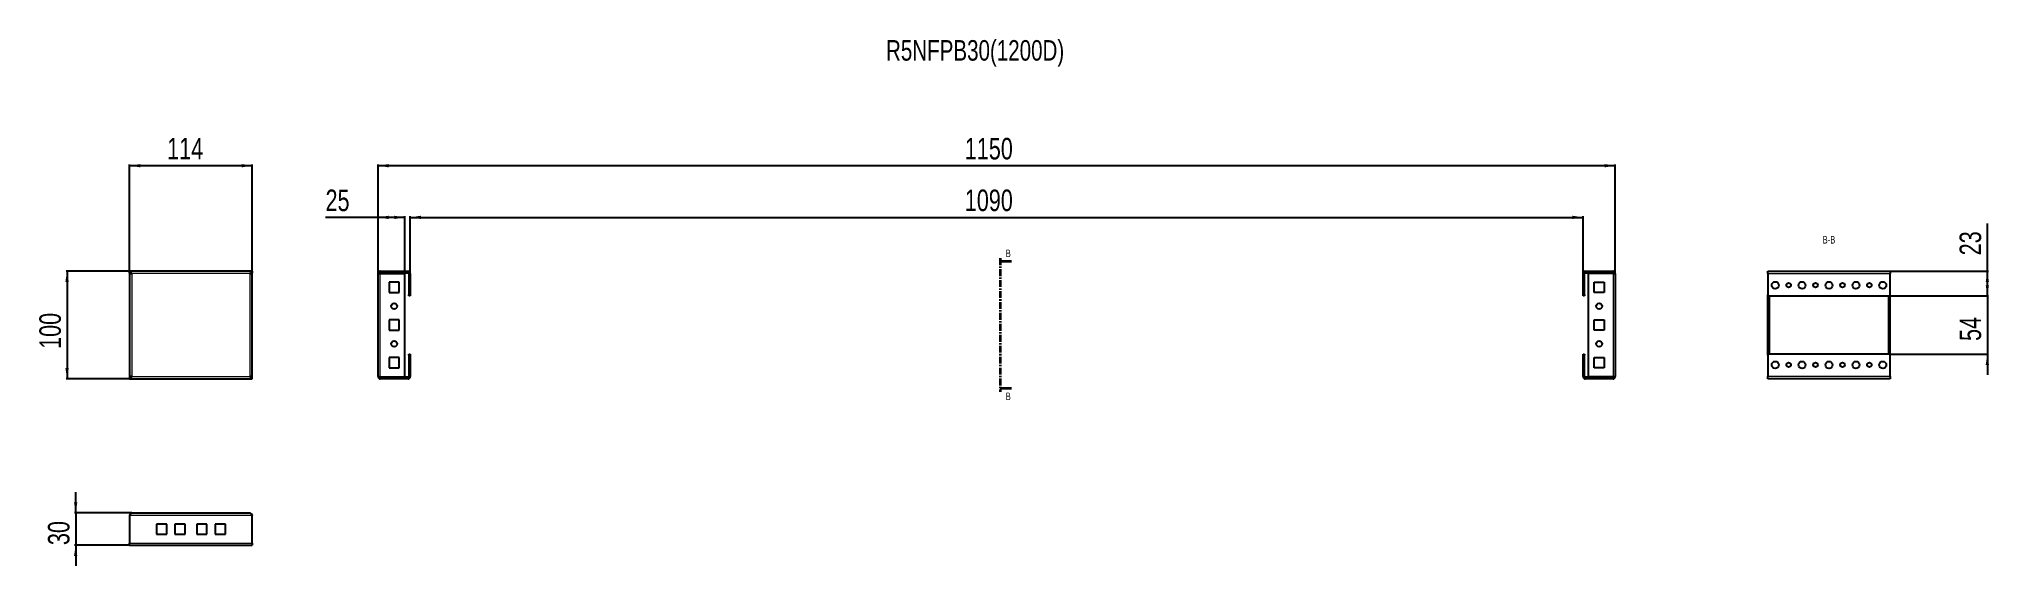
# Model space of a CAD drawing. Header units: millimetres. Extents: x 36 to 1848, y -1042 to 548.
# Drawn here: x 36 to 1848, y 59 to 548 of the extents above.
import ezdxf

# ---------------------------------------------------------------- set-up
doc = ezdxf.new("R2010")
doc.units = ezdxf.units.MM
doc.linetypes.add('CENTER', pattern=[10.16, 6.35, -1.27, 1.27, -1.27])
doc.layers.add('FORMAT', color=7, linetype='Continuous')
doc.styles.add('SLDTEXTSTYLE0', font='TXT', dxfattribs={"width": 0.75})
doc.dimstyles.new('SLDDIMSTYLE0', dxfattribs={"dimtxt": 20, "dimasz": 10, "dimexe": 0, "dimexo": 0.0625, "dimgap": 5, "dimtad": 2, "dimdec": 1, "dimrnd": 1e-09, "dimzin": 12, "dimdsep": 46, "dimtxsty": 'SLDTEXTSTYLE0', "dimsah": 1, "dimcen": 0.09, "dimadec": 0, "dimazin": 3, "dimtfac": 1, "dimtofl": 0, "dimtmove": 0, "dimatfit": 3, "dimfxl": 0, "dimfrac": 2, "dimtolj": 1, "dimtzin": 12, "dimarcsym": 0})
doc.dimstyles.new('SLDDIMSTYLE1', dxfattribs={"dimtxt": 20, "dimasz": 10, "dimexe": 0, "dimexo": 0.0625, "dimgap": 5, "dimtad": 2, "dimdec": 1, "dimrnd": 1e-09, "dimzin": 12, "dimdsep": 46, "dimtxsty": 'SLDTEXTSTYLE0', "dimsah": 1, "dimcen": 0.09, "dimadec": 0, "dimazin": 3, "dimtfac": 1, "dimtmove": 0, "dimatfit": 0, "dimfxl": 0, "dimfrac": 2, "dimtolj": 1, "dimtzin": 12, "dimarcsym": 0})

# ---------------------------------------------------------------- blocks, each defined once
blk = doc.blocks.new('_D')
at = {"layer": 'FORMAT'}
for p, q in [((120.2, 330.6), (120.2, 431.6)), ((120.2, 430.6), (234.2, 430.6)), ((234.2, 330.6), (234.2, 431.6))]:
    blk.add_line(p, q, dxfattribs=at)
for points in [[(120.2, 430.6), (130.2, 429), (130.2, 432.1)], [(234.2, 430.6), (224.2, 432.1), (224.2, 429)]]:
    blk.add_solid(points, dxfattribs=at)
at = {"layer": 'FORMAT', "insert": (155.1, 456.4), "char_height": 20, "attachment_point": 1, "style": 'SLDTEXTSTYLE0'}
blk.add_mtext('114', dxfattribs=at)
blk = doc.blocks.new('_D_1')
at = {"layer": 'FORMAT'}
for p, q in [((120.2, 332.6), (61.1, 332.6)), ((62.1, 332.6), (62.1, 232.6)), ((120.2, 232.6), (61.1, 232.6))]:
    blk.add_line(p, q, dxfattribs=at)
for points in [[(62.1, 332.6), (60.5, 322.6), (63.6, 322.6)], [(62.1, 232.6), (63.6, 242.6), (60.5, 242.6)]]:
    blk.add_solid(points, dxfattribs=at)
at = {"layer": 'FORMAT', "insert": (36.3, 260.4), "char_height": 20, "attachment_point": 1, "rotation": 90, "style": 'SLDTEXTSTYLE0'}
blk.add_mtext('100', dxfattribs=at)
blk = doc.blocks.new('_D_2')
at = {"layer": 'FORMAT'}
for p, q in [((351.1, 330.5), (351.1, 431.6)), ((351.1, 430.6), (1501.1, 430.6)), ((1501.1, 330.5), (1501.1, 431.6))]:
    blk.add_line(p, q, dxfattribs=at)
for points in [[(351.1, 430.6), (361.1, 429), (361.1, 432.1)], [(1501.1, 430.6), (1491.1, 432.1), (1491.1, 429)]]:
    blk.add_solid(points, dxfattribs=at)
at = {"layer": 'FORMAT', "insert": (896.5, 456.4), "char_height": 20, "attachment_point": 1, "style": 'SLDTEXTSTYLE0'}
blk.add_mtext('1150', dxfattribs=at)
blk = doc.blocks.new('_D_3')
at = {"layer": 'FORMAT'}
for p, q in [((381.1, 330.5), (381.1, 383.6)), ((381.1, 382.6), (1471.1, 382.6)), ((1471.1, 330.5), (1471.1, 383.6))]:
    blk.add_line(p, q, dxfattribs=at)
for points in [[(381.1, 382.6), (391.1, 381), (391.1, 384.1)], [(1471.1, 382.6), (1461.1, 384.1), (1461.1, 381)]]:
    blk.add_solid(points, dxfattribs=at)
at = {"layer": 'FORMAT', "insert": (896.5, 408.4), "char_height": 20, "attachment_point": 1, "style": 'SLDTEXTSTYLE0'}
blk.add_mtext('1090', dxfattribs=at)
blk = doc.blocks.new('_D_4')
at = {"layer": 'FORMAT'}
for p, q in [((351.1, 382.6), (302.3, 382.6)), ((351.1, 330.5), (351.1, 383.6)), ((376.1, 382.6), (351.1, 382.6)), ((376.1, 330.6), (376.1, 383.6))]:
    blk.add_line(p, q, dxfattribs=at)
for points in [[(351.1, 382.6), (361.1, 381), (361.1, 384.1)], [(376.1, 382.6), (366.1, 384.1), (366.1, 381)]]:
    blk.add_solid(points, dxfattribs=at)
at = {"layer": 'FORMAT', "insert": (302.3, 408.4), "char_height": 20, "attachment_point": 1, "style": 'SLDTEXTSTYLE0'}
blk.add_mtext('25', dxfattribs=at)
blk = doc.blocks.new('_D_5')
at = {"layer": 'FORMAT'}
for p, q in [((70.1, 108), (70.1, 127.3)), ((122.3, 108), (69.1, 108)), ((70.1, 108), (70.1, 78)), ((120.2, 78), (69.1, 78)), ((70.1, 78), (70.1, 58.8))]:
    blk.add_line(p, q, dxfattribs=at)
for points in [[(70.1, 108), (71.6, 118), (68.5, 118)], [(70.1, 78), (68.5, 68), (71.6, 68)]]:
    blk.add_solid(points, dxfattribs=at)
at = {"layer": 'FORMAT', "insert": (44.3, 78.2), "char_height": 20, "attachment_point": 1, "rotation": 90, "style": 'SLDTEXTSTYLE0'}
blk.add_mtext('30', dxfattribs=at)
blk = doc.blocks.new('_D_6')
at = {"layer": 'FORMAT'}
for p, q in [((1846.9, 309.6), (1846.9, 328.8)), ((1755.8, 309.6), (1847.9, 309.6)), ((1846.9, 309.6), (1846.9, 255.6)), ((1755.8, 255.6), (1847.9, 255.6)), ((1846.9, 255.6), (1846.9, 236.3))]:
    blk.add_line(p, q, dxfattribs=at)
for points in [[(1846.9, 309.6), (1848.4, 319.6), (1845.4, 319.6)], [(1846.9, 255.6), (1845.4, 245.6), (1848.4, 245.6)]]:
    blk.add_solid(points, dxfattribs=at)
at = {"layer": 'FORMAT', "insert": (1821.1, 267.8), "char_height": 20, "attachment_point": 1, "rotation": 90, "style": 'SLDTEXTSTYLE0'}
blk.add_mtext('54', dxfattribs=at)
blk = doc.blocks.new('_D_7')
at = {"layer": 'FORMAT'}
for p, q in [((1846.9, 332.6), (1846.9, 376.9)), ((1756.8, 332.6), (1847.9, 332.6)), ((1846.9, 309.6), (1846.9, 332.6)), ((1755.8, 309.6), (1847.9, 309.6))]:
    blk.add_line(p, q, dxfattribs=at)
for points in [[(1846.9, 332.6), (1845.4, 322.6), (1848.4, 322.6)], [(1846.9, 309.6), (1848.4, 319.6), (1845.4, 319.6)]]:
    blk.add_solid(points, dxfattribs=at)
at = {"layer": 'FORMAT', "insert": (1821.1, 347.3), "char_height": 20, "attachment_point": 1, "rotation": 90, "style": 'SLDTEXTSTYLE0'}
blk.add_mtext('23', dxfattribs=at)

msp = doc.modelspace()

# ---------------------------------------------------------------- linework, layer by layer
at = {"color": 7, "linetype": 'CENTER', "lineweight": 35}
msp.add_line((929.23, 344.57), (929.23, 220.56), dxfattribs=at)
at = {"color": 7, "linetype": 'Continuous', "lineweight": 25}
for p, q in [((234.22, 332.57), (120.22, 332.57)), ((120.22, 331.07), (120.22, 332.57)), ((120.22, 331.07), (120.22, 330.57)), ((120.22, 330.57), (120.22, 234.57)), ((120.22, 330.57), (121.72, 330.57)), ((234.22, 330.57), (232.72, 330.57)), ((234.22, 332.57), (234.22, 331.07)), ((234.22, 330.57), (234.22, 331.07)), ((234.22, 234.57), (234.22, 330.57)), ((351.09, 234.67), (351.09, 330.47)), ((353.19, 332.57), (353.19, 331.07)), ((353.19, 332.57), (378.99, 332.57)), ((353.19, 331.07), (378.99, 331.07)), ((353.19, 330.57), (376.09, 330.57)), ((376.09, 234.57), (376.09, 330.57)), ((379.59, 330.47), (379.59, 310.57)), ((381.09, 330.47), (381.09, 310.57)), ((1471.09, 310.57), (1471.09, 330.47)), ((1472.59, 310.57), (1472.59, 330.47)), ((1473.19, 332.57), (1498.99, 332.57)), ((1473.19, 331.07), (1498.99, 331.07)), ((1476.09, 234.57), (1476.09, 330.57)), ((1498.99, 330.57), (1476.09, 330.57)), ((1498.99, 331.07), (1498.99, 332.57)), ((1501.09, 330.47), (1501.09, 234.67)), ((1642.74, 332.57), (1756.74, 332.57)), ((1642.74, 330.47), (1642.74, 332.57)), ((1642.74, 330.47), (1642.74, 310.57)), ((1756.74, 332.57), (1756.74, 330.47)), ((1756.74, 310.57), (1756.74, 330.47)), ((361.34, 322.32), (361.34, 312.82)), ((370.84, 322.32), (361.34, 322.32)), ((361.34, 312.82), (370.84, 312.82)), ((370.84, 312.82), (370.84, 322.32)), ((379.59, 310.57), (381.09, 310.57)), ((379.59, 309.57), (379.59, 310.57)), ((381.09, 309.57), (379.59, 309.57)), ((381.09, 310.57), (381.09, 309.57)), ((1471.09, 310.57), (1472.59, 310.57)), ((1471.09, 309.57), (1471.09, 310.57)), ((1472.59, 309.57), (1471.09, 309.57)), ((1472.59, 310.57), (1472.59, 309.57)), ((1481.34, 322.32), (1490.84, 322.32)), ((1481.34, 312.82), (1481.34, 322.32)), ((1490.84, 312.82), (1481.34, 312.82)), ((1490.84, 322.32), (1490.84, 312.82)), ((1642.74, 310.57), (1643.74, 309.57)), ((1642.74, 254.57), (1642.74, 310.57)), ((1643.74, 309.57), (1755.74, 309.57)), ((1644.24, 255.57), (1644.24, 309.57)), ((1755.24, 255.57), (1755.24, 309.57)), ((1755.74, 309.57), (1756.74, 310.57)), ((1756.74, 254.57), (1756.74, 310.57)), ((361.34, 287.32), (361.34, 277.82)), ((370.84, 287.32), (361.34, 287.32)), ((361.34, 277.82), (370.84, 277.82)), ((370.84, 277.82), (370.84, 287.32)), ((1481.34, 287.32), (1490.84, 287.32)), ((1481.34, 277.82), (1481.34, 287.32)), ((1490.84, 277.82), (1481.34, 277.82)), ((1490.84, 287.32), (1490.84, 277.82)), ((379.59, 254.57), (379.59, 255.57)), ((379.59, 255.57), (381.09, 255.57)), ((379.59, 254.57), (379.59, 234.67)), ((381.09, 254.57), (379.59, 254.57)), ((381.09, 255.57), (381.09, 254.57)), ((381.09, 254.57), (381.09, 234.67)), ((1471.09, 255.57), (1472.59, 255.57)), ((1471.09, 254.57), (1471.09, 255.57)), ((1471.09, 234.67), (1471.09, 254.57)), ((1472.59, 254.57), (1471.09, 254.57)), ((1472.59, 255.57), (1472.59, 254.57)), ((1472.59, 234.67), (1472.59, 254.57)), ((1643.74, 255.57), (1642.74, 254.57)), ((1642.74, 254.57), (1642.74, 234.67)), ((1755.74, 255.57), (1643.74, 255.57)), ((1756.74, 254.57), (1755.74, 255.57)), ((1756.74, 234.67), (1756.74, 254.57)), ((370.84, 252.32), (361.34, 252.32)), ((361.34, 252.32), (361.34, 242.82)), ((361.34, 242.82), (370.84, 242.82)), ((370.84, 242.82), (370.84, 252.32)), ((1481.34, 252.32), (1490.84, 252.32)), ((1481.34, 242.82), (1481.34, 252.32)), ((1490.84, 242.82), (1481.34, 242.82)), ((1490.84, 252.32), (1490.84, 242.82)), ((121.72, 234.57), (120.22, 234.57)), ((120.22, 234.57), (120.22, 234.07)), ((120.22, 234.07), (120.22, 232.57)), ((120.22, 232.57), (234.22, 232.57)), ((232.72, 234.57), (234.22, 234.57)), ((234.22, 234.07), (234.22, 234.57)), ((234.22, 232.57), (234.22, 234.07)), ((353.19, 234.57), (376.09, 234.57)), ((353.19, 232.57), (353.19, 234.07)), ((378.99, 234.07), (353.19, 234.07)), ((378.99, 232.57), (353.19, 232.57)), ((1498.99, 234.07), (1473.19, 234.07)), ((1498.99, 232.57), (1473.19, 232.57)), ((1498.99, 234.57), (1476.09, 234.57)), ((1498.99, 234.07), (1498.99, 232.57)), ((1642.74, 232.57), (1642.74, 234.67)), ((1756.74, 232.57), (1642.74, 232.57)), ((1756.74, 234.67), (1756.74, 232.57)), ((120.22, 105.92), (120.22, 80.12)), ((122.32, 108.02), (232.12, 108.02)), ((145.22, 97.77), (145.22, 88.27)), ((154.72, 97.77), (145.22, 97.77)), ((154.72, 88.27), (154.72, 97.77)), ((162.37, 97.77), (162.37, 88.27)), ((171.87, 97.77), (162.37, 97.77)), ((171.87, 88.27), (171.87, 97.77)), ((182.57, 97.77), (182.57, 88.27)), ((192.07, 97.77), (182.57, 97.77)), ((192.07, 88.27), (192.07, 97.77)), ((199.72, 97.77), (199.72, 88.27)), ((209.22, 97.77), (199.72, 97.77)), ((209.22, 88.27), (209.22, 97.77)), ((234.22, 80.12), (234.22, 105.92)), ((120.22, 78.02), (120.22, 80.12)), ((120.22, 78.02), (234.22, 78.02)), ((145.22, 88.27), (154.72, 88.27)), ((162.37, 88.27), (171.87, 88.27)), ((182.57, 88.27), (192.07, 88.27)), ((199.72, 88.27), (209.22, 88.27)), ((234.22, 80.12), (234.22, 78.02))]:
    msp.add_line(p, q, dxfattribs=at)
at = {"color": 8, "linetype": 'Continuous', "lineweight": 18}
for p, q in [((232.12, 330.47), (122.32, 330.47)), ((122.32, 330.47), (122.32, 234.67)), ((232.12, 234.67), (232.12, 330.47)), ((353.19, 234.57), (353.19, 330.57)), ((378.99, 331.07), (378.99, 332.57)), ((379.59, 330.47), (381.09, 330.47)), ((1472.59, 330.47), (1471.09, 330.47)), ((1473.19, 331.07), (1473.19, 332.57)), ((1498.99, 330.57), (1498.99, 234.57)), ((1642.74, 330.47), (1756.74, 330.47)), ((1644.84, 255.57), (1644.84, 309.57)), ((1754.64, 309.57), (1754.64, 255.57)), ((122.32, 234.67), (232.12, 234.67)), ((378.99, 234.07), (378.99, 232.57)), ((379.59, 234.67), (381.09, 234.67)), ((1472.59, 234.67), (1471.09, 234.67)), ((1473.19, 234.07), (1473.19, 232.57)), ((1756.74, 234.67), (1642.74, 234.67)), ((120.22, 105.92), (234.22, 105.92)), ((120.22, 80.12), (234.22, 80.12))]:
    msp.add_line(p, q, dxfattribs=at)
at = {"color": 7, "linetype": 'Continuous', "lineweight": 35}
for p, q in [((939.87, 341.57), (929.23, 341.57)), ((939.87, 223.56), (929.23, 223.56))]:
    msp.add_line(p, q, dxfattribs=at)
at = {"color": 7, "linetype": 'Continuous', "lineweight": 25}
for centre, radius in [((1649.74, 319.57), 3.25), ((1662.24, 319.57), 2.1), ((1674.74, 319.57), 3.25), ((1687.24, 319.57), 2.1), ((1699.74, 319.57), 3.25), ((1712.24, 319.57), 2.1), ((1724.74, 319.57), 3.25), ((1737.24, 319.57), 2.1), ((1749.74, 319.57), 3.25), ((366.09, 300.07), 2.75), ((1486.09, 300.07), 2.75), ((366.09, 265.07), 2.75), ((1486.09, 265.07), 2.75), ((1649.74, 245.57), 3.25), ((1662.24, 245.57), 2.1), ((1674.74, 245.57), 3.25), ((1687.24, 245.57), 2.1), ((1699.74, 245.57), 3.25), ((1712.24, 245.57), 2.1), ((1724.74, 245.57), 3.25), ((1737.24, 245.57), 2.1), ((1749.74, 245.57), 3.25)]:
    msp.add_circle(centre, radius, dxfattribs=at)
for centre, radius, start, end in [((378.99, 330.47), 2.1, 0, 90), ((378.99, 330.47), 0.6, 0, 90), ((1473.19, 330.47), 2.1, 90, 180), ((1473.19, 330.47), 0.6, 90, 180), ((378.99, 234.67), 2.1, 270, 0), ((378.99, 234.67), 0.6, 270, 360), ((1473.19, 234.67), 2.1, 180, 270), ((1473.19, 234.67), 0.6, 180, 270)]:
    msp.add_arc(centre, radius, start, end, dxfattribs=at)
for points, knots in [([(122.32, 330.47), (122.14, 330.75), (121.78, 331.31), (121.25, 332.01), (120.73, 332.48), (120.38, 332.54), (120.22, 332.57)], [0, 0, 0, 0, 0.2547527, 0.5096447, 0.7645377, 1, 1, 1, 1]), ([(122.32, 330.47), (122.14, 330.55), (121.77, 330.71), (121.08, 330.98), (120.56, 331.03), (120.22, 331.07)], [0, 0, 0, 0, 0.2598775, 0.5197391, 1, 1, 1, 1]), ([(1501.09, 330.47), (1501.06, 330.75), (1500.99, 331.31), (1500.49, 332.01), (1499.79, 332.48), (1499.25, 332.54), (1498.99, 332.57)], [0, 0, 0, 0, 0.2547527, 0.5096447, 0.7645377, 1, 1, 1, 1]), ([(1499.59, 330.47), (1499.58, 330.55), (1499.56, 330.71), (1499.37, 330.98), (1499.14, 331.03), (1498.99, 331.07)], [0, 0, 0, 0, 0.2598775, 0.5197391, 1, 1, 1, 1]), ([(232.12, 108.02), (232.3, 107.99), (232.65, 107.92), (233.19, 107.42), (233.71, 106.72), (234.06, 106.18), (234.22, 105.92)], [0, 0, 0, 0, 0.2547527, 0.5096447, 0.7645377, 1, 1, 1, 1])]:
    msp.add_open_spline(points, degree=3, knots=knots, dxfattribs=at)
for points in [[(120.22, 330.57), (120.25, 330.56), (120.31, 330.54), (120.8, 330.52), (121.49, 330.49), (122.04, 330.47), (122.32, 330.47)], [(234.22, 332.57), (234.04, 332.53), (233.69, 332.47), (233.17, 331.99), (232.64, 331.29), (232.29, 330.74), (232.12, 330.47)], [(234.22, 331.07), (233.87, 331.03), (233.17, 330.95), (232.47, 330.63), (232.12, 330.47)], [(232.12, 330.47), (232.39, 330.47), (232.95, 330.49), (233.64, 330.52), (234.13, 330.54), (234.19, 330.56), (234.22, 330.57)], [(353.19, 332.57), (352.92, 332.53), (352.37, 332.47), (351.67, 331.99), (351.19, 331.29), (351.12, 330.74), (351.09, 330.47)], [(351.09, 330.47), (351.12, 330.47), (351.19, 330.49), (351.67, 330.52), (352.37, 330.54), (352.92, 330.56), (353.19, 330.57)], [(353.19, 331.07), (353.03, 331.03), (352.7, 330.95), (352.63, 330.63), (352.59, 330.47)], [(1498.99, 330.57), (1499.27, 330.56), (1499.82, 330.54), (1500.51, 330.52), (1501, 330.49), (1501.06, 330.47), (1501.09, 330.47)], [(120.22, 234.07), (120.57, 234.1), (121.27, 234.18), (121.97, 234.5), (122.32, 234.67)], [(120.22, 232.57), (120.39, 232.6), (120.74, 232.66), (121.27, 233.15), (121.79, 233.84), (122.14, 234.39), (122.32, 234.67)], [(122.32, 234.67), (122.04, 234.66), (121.49, 234.64), (120.8, 234.62), (120.31, 234.59), (120.25, 234.57), (120.22, 234.57)], [(232.12, 234.67), (232.29, 234.39), (232.64, 233.84), (233.17, 233.15), (233.69, 232.66), (234.04, 232.6), (234.22, 232.57)], [(234.22, 234.57), (234.19, 234.57), (234.13, 234.59), (233.64, 234.62), (232.95, 234.64), (232.39, 234.66), (232.12, 234.67)], [(232.12, 234.67), (232.47, 234.5), (233.17, 234.18), (233.87, 234.1), (234.22, 234.07)], [(353.19, 234.57), (352.92, 234.57), (352.37, 234.59), (351.67, 234.62), (351.19, 234.64), (351.12, 234.66), (351.09, 234.67)], [(351.09, 234.67), (351.12, 234.39), (351.19, 233.84), (351.67, 233.15), (352.37, 232.66), (352.92, 232.6), (353.19, 232.57)], [(352.59, 234.67), (352.63, 234.5), (352.7, 234.18), (353.03, 234.1), (353.19, 234.07)], [(1501.09, 234.67), (1501.06, 234.66), (1501, 234.64), (1500.51, 234.62), (1499.82, 234.59), (1499.27, 234.57), (1498.99, 234.57)], [(1498.99, 234.07), (1499.15, 234.1), (1499.48, 234.18), (1499.55, 234.5), (1499.59, 234.67)], [(1498.99, 232.57), (1499.27, 232.6), (1499.82, 232.66), (1500.51, 233.15), (1501, 233.84), (1501.06, 234.39), (1501.09, 234.67)], [(120.22, 105.92), (120.39, 106.19), (120.74, 106.75), (121.27, 107.44), (121.79, 107.92), (122.14, 107.99), (122.32, 108.02)]]:
    msp.add_open_spline(points, degree=3, dxfattribs=at)
at = {"color": 7, "linetype": 'Continuous', "lineweight": 35}
for points in [[(929.23, 341.57), (936.23, 340.45), (936.23, 342.69)], [(929.23, 223.56), (936.23, 222.44), (936.23, 224.68)]]:
    msp.add_solid(points, dxfattribs=at)

# ---------------------------------------------------------------- texts
at = {"color": 7, "linetype": 'Continuous', "char_height": 7, "attachment_point": 1, "style": 'SLDTEXTSTYLE0'}
for insert in [(934.54, 352.66), (934.54, 219.87)]:
    msp.add_mtext('B', dxfattribs=dict(at, insert=insert))
at = {"layer": 'FORMAT', "style": 'SLDTEXTSTYLE0'}
for s, insert, char_height, attachment_point in [('R5NFPB30(1200D)', (823.24, 547.2), 19.05, 1), ('B-B', (1699.7, 365.26), 7, 2)]:
    msp.add_mtext(s, dxfattribs=dict(at, insert=insert, char_height=char_height, attachment_point=attachment_point))

# ---------------------------------------------------------------- dimensions: what is measured, and where the dimension line sits
at = {"layer": 'FORMAT'}
for base, p1, p2, picture, middle in [((234.22, 430.57), (120.22, 330.57), (234.22, 330.57), '_D', (177.22, 430.57)), ((1501.09, 430.57), (351.09, 330.47), (1501.09, 330.47), '_D_2', (926.09, 430.57)), ((351.09, 382.57), (376.09, 330.57), (351.09, 330.47), '_D_4', (317.09, 382.57)), ((1471.09, 382.57), (381.09, 330.47), (1471.09, 330.47), '_D_3', (926.09, 382.57))]:
    dim = msp.add_linear_dim(base=base, p1=p1, p2=p2, dimstyle='SLDDIMSTYLE0', dxfattribs=at)
    dim.commit()
    dim.dimension.update_dxf_attribs({"geometry": picture, "text_midpoint": middle, "dimtype": 160})
for base, p1, p2, dimstyle, picture, middle in [((1846.91, 332.57), (1755.74, 309.57), (1756.74, 332.57), 'SLDDIMSTYLE0', '_D_7', (1846.91, 362.11)), ((62.05, 232.57), (120.22, 332.57), (120.22, 232.57), 'SLDDIMSTYLE0', '_D_1', (62.05, 282.57)), ((1846.91, 255.57), (1755.74, 309.57), (1755.74, 255.57), 'SLDDIMSTYLE1', '_D_6', (1846.91, 282.57)), ((70.05, 78.02), (122.32, 108.02), (120.22, 78.02), 'SLDDIMSTYLE1', '_D_5', (70.05, 93.02))]:
    dim = msp.add_linear_dim(base=base, p1=p1, p2=p2, angle=90, dimstyle=dimstyle, dxfattribs=at)
    dim.commit()
    dim.dimension.update_dxf_attribs({"geometry": picture, "text_midpoint": middle, "dimtype": 160})

doc.saveas('drawing.dxf')
